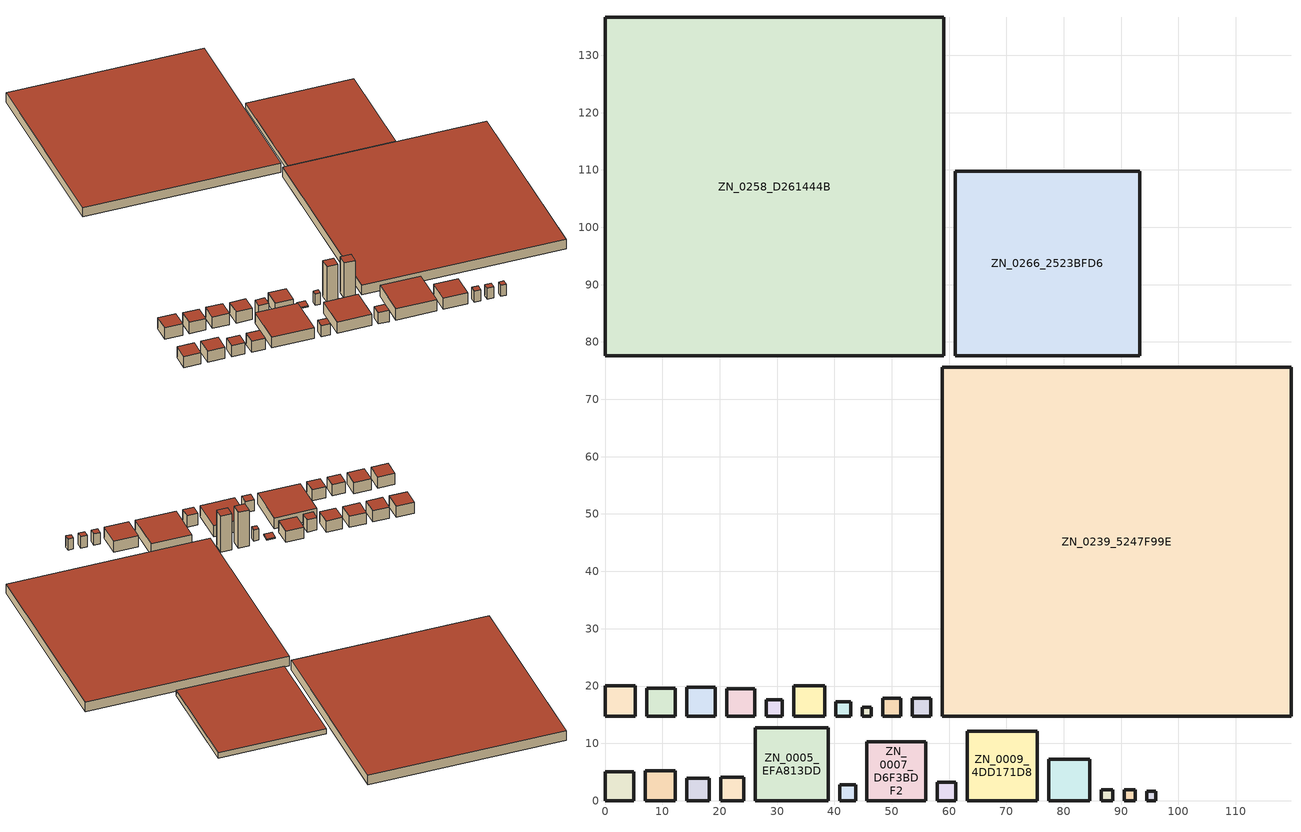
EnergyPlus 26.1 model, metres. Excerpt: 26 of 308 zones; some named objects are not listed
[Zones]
ZN_0001_12B24915
 floor ground (Default_Floor_Construction): 0,5.04 5.04,5.04 5.04,0 0,0 z13.19
 wall outside (Default_Wall_Construction): 5.04,5.04 0,5.04 0,0 5.04,0 5.04,5.04 z13.19:16.99
 roof outside (Default_Roof_Construction): 0,0 5.04,0 5.04,5.04 0,5.04 z16.99
ZN_0002_2F584023
 floor ground (Default_Floor_Construction): 7.04,5.2 12.24,5.2 12.24,0 7.04,0 z13.19
 wall outside (Default_Wall_Construction): 12.24,5.2 7.04,5.2 7.04,0 12.24,0 12.24,5.2 z13.19:16.99
 roof outside (Default_Roof_Construction): 7.04,0 12.24,0 12.24,5.2 7.04,5.2 z16.99
ZN_0003_4700456C
 floor ground (Default_Floor_Construction): 14.24,3.94 18.18,3.94 18.18,0 14.24,0 z13.19
 wall outside (Default_Wall_Construction): 18.18,3.94 14.24,3.94 14.24,0 18.18,0 18.18,3.94 z13.19:16.99
 roof outside (Default_Roof_Construction): 14.24,0 18.18,0 18.18,3.94 14.24,3.94 z16.99
ZN_0004_25E92350
 floor ground (Default_Floor_Construction): 20.18,4.06 24.23,4.06 24.23,0 20.18,0 z13.19
 wall outside (Default_Wall_Construction): 24.23,4.06 20.18,4.06 20.18,0 24.23,0 24.23,4.06 z13.19:16.99
 roof outside (Default_Roof_Construction): 20.18,0 24.23,0 24.23,4.06 20.18,4.06 z16.99
ZN_0005_EFA813DD
 floor ground (Default_Floor_Construction): 26.23,12.7 38.94,12.7 38.94,0 26.23,0 z13.19
 wall outside (Default_Wall_Construction): 38.94,12.7 26.23,12.7 26.23,0 38.94,0 38.94,12.7 z13.19:16.79
 roof outside (Default_Roof_Construction): 26.23,0 38.94,0 38.94,12.7 26.23,12.7 z16.79
ZN_0006_4407D7F3
 floor ground (Default_Floor_Construction): 40.94,2.76 43.69,2.76 43.69,0 40.94,0 z13.19
 wall outside (Default_Wall_Construction): 43.69,2.76 40.94,2.76 40.94,0 43.69,0 43.69,2.76 z13.19:16.99
 roof outside (Default_Roof_Construction): 40.94,0 43.69,0 43.69,2.76 40.94,2.76 z16.99
ZN_0007_D6F3BDF2
 floor ground (Default_Floor_Construction): 45.69,10.27 55.96,10.27 55.96,0 45.69,0 z13.19
 wall outside (Default_Wall_Construction): 55.96,10.27 45.69,10.27 45.69,0 55.96,0 55.96,10.27 z13.19:16.99
 roof outside (Default_Roof_Construction): 45.69,0 55.96,0 55.96,10.27 45.69,10.27 z16.99
ZN_0008_AACD45D4
 floor ground (Default_Floor_Construction): 57.96,3.24 61.21,3.24 61.21,0 57.96,0 z13.19
 wall outside (Default_Wall_Construction): 61.21,3.24 57.96,3.24 57.96,0 61.21,0 61.21,3.24 z13.19:16.99
 roof outside (Default_Roof_Construction): 57.96,0 61.21,0 61.21,3.24 57.96,3.24 z16.99
ZN_0009_4DD171D8
 floor ground (Default_Floor_Construction): 63.21,12.14 75.35,12.14 75.35,0 63.21,0 z13.19
 wall outside (Default_Wall_Construction): 75.35,12.14 63.21,12.14 63.21,0 75.35,0 75.35,12.14 z13.19:16.99
 roof outside (Default_Roof_Construction): 63.21,0 75.35,0 75.35,12.14 63.21,12.14 z16.99
ZN_0016_403E76CD
 floor ground (Default_Floor_Construction): 77.35,7.21 84.56,7.21 84.56,0 77.35,0 z13.19
 wall outside (Default_Wall_Construction): 84.56,7.21 77.35,7.21 77.35,0 84.56,0 84.56,7.21 z13.19:16.99
 roof outside (Default_Roof_Construction): 77.35,0 84.56,0 84.56,7.21 77.35,7.21 z16.99
ZN_0017_645665DC
 floor ground (Default_Floor_Construction): 86.56,1.95 88.52,1.95 88.52,0 86.56,0 z13.19
 wall outside (Default_Wall_Construction): 88.52,1.95 86.56,1.95 86.56,0 88.52,0 88.52,1.95 z13.19:16.99
 roof outside (Default_Roof_Construction): 86.56,0 88.52,0 88.52,1.95 86.56,1.95 z16.99
ZN_0018_FF16F60F
 floor ground (Default_Floor_Construction): 90.52,1.92 92.44,1.92 92.44,0 90.52,0 z13.19
 wall outside (Default_Wall_Construction): 92.44,1.92 90.52,1.92 90.52,0 92.44,0 92.44,1.92 z13.19:16.99
 roof outside (Default_Roof_Construction): 90.52,0 92.44,0 92.44,1.92 90.52,1.92 z16.99
ZN_0019_E1546479
 floor ground (Default_Floor_Construction): 94.44,1.61 96.05,1.61 96.05,0 94.44,0 z13.19
 wall outside (Default_Wall_Construction): 96.05,1.61 94.44,1.61 94.44,0 96.05,0 96.05,1.61 z13.19:16.99
 roof outside (Default_Roof_Construction): 94.44,0 96.05,0 96.05,1.61 94.44,1.61 z16.99
ZN_0052_AA318482
 floor ground (Default_Floor_Construction): 0,20 5.3,20 5.3,14.7 0,14.7 z13.19
 wall outside (Default_Wall_Construction): 5.3,20 0,20 0,14.7 5.3,14.7 5.3,20 z13.19:16.99
 roof outside (Default_Roof_Construction): 0,14.7 5.3,14.7 5.3,20 0,20 z16.99
ZN_0053_ECA294FF
 floor ground (Default_Floor_Construction): 7.3,19.62 12.22,19.62 12.22,14.7 7.3,14.7 z13.19
 wall outside (Default_Wall_Construction): 12.22,19.62 7.3,19.62 7.3,14.7 12.22,14.7 12.22,19.62 z13.19:16.99
 roof outside (Default_Roof_Construction): 7.3,14.7 12.22,14.7 12.22,19.62 7.3,19.62 z16.99
ZN_0054_0927E1E7
 floor ground (Default_Floor_Construction): 14.22,19.75 19.26,19.75 19.26,14.7 14.22,14.7 z13.19
 wall outside (Default_Wall_Construction): 19.26,19.75 14.22,19.75 14.22,14.7 19.26,14.7 19.26,19.75 z13.19:16.99
 roof outside (Default_Roof_Construction): 14.22,14.7 19.26,14.7 19.26,19.75 14.22,19.75 z16.99
ZN_0056_5A421ED2
 floor ground (Default_Floor_Construction): 21.26,19.52 26.08,19.52 26.08,14.7 21.26,14.7 z13.19
 wall outside (Default_Wall_Construction): 26.08,19.52 21.26,19.52 21.26,14.7 26.08,14.7 26.08,19.52 z13.19:16.99
 roof outside (Default_Roof_Construction): 21.26,14.7 26.08,14.7 26.08,19.52 21.26,19.52 z16.99
ZN_0057_24AD0651
 floor ground (Default_Floor_Construction): 28.08,17.57 30.95,17.57 30.95,14.7 28.08,14.7 z13.19
 wall outside (Default_Wall_Construction): 30.95,17.57 28.08,17.57 28.08,14.7 30.95,14.7 30.95,17.57 z13.19:17.39
 roof outside (Default_Roof_Construction): 28.08,14.7 30.95,14.7 30.95,17.57 28.08,17.57 z17.39
ZN_0058_8B5FAAD6
 floor ground (Default_Floor_Construction): 32.95,20.04 38.28,20.04 38.28,14.7 32.95,14.7 z13.19
 wall outside (Default_Wall_Construction): 38.28,20.04 32.95,20.04 32.95,14.7 38.28,14.7 38.28,20.04 z13.19:16.99
 roof outside (Default_Roof_Construction): 32.95,14.7 38.28,14.7 38.28,20.04 32.95,20.04 z16.99
ZN_0202_2310BD25
 floor ground (Default_Floor_Construction): 40.28,17.26 42.84,17.26 42.84,14.7 40.28,14.7 z13.19
 wall outside (Default_Wall_Construction): 42.84,17.26 40.28,17.26 40.28,14.7 42.84,14.7 42.84,17.26 z13.19:13.57
 roof outside (Default_Roof_Construction): 40.28,14.7 42.84,14.7 42.84,17.26 40.28,17.26 z13.57
ZN_0203_27084089
 floor ground (Default_Floor_Construction): 44.84,16.26 46.4,16.26 46.4,14.7 44.84,14.7 z13.19
 wall outside (Default_Wall_Construction): 46.4,16.26 44.84,16.26 44.84,14.7 46.4,14.7 46.4,16.26 z13.19:16.99
 roof outside (Default_Roof_Construction): 44.84,14.7 46.4,14.7 46.4,16.26 44.84,16.26 z16.99
ZN_0219_1912DD49
 floor ground (Default_Floor_Construction): 48.4,17.89 51.59,17.89 51.59,14.7 48.4,14.7 z13.19
 wall outside (Default_Wall_Construction): 51.59,17.89 48.4,17.89 48.4,14.7 51.59,14.7 51.59,17.89 z13.19:25.39
 roof outside (Default_Roof_Construction): 48.4,14.7 51.59,14.7 51.59,17.89 48.4,17.89 z25.39
ZN_0220_91BB7379
 floor ground (Default_Floor_Construction): 53.59,17.89 56.77,17.89 56.77,14.7 53.59,14.7 z13.19
 wall outside (Default_Wall_Construction): 56.77,17.89 53.59,17.89 53.59,14.7 56.77,14.7 56.77,17.89 z13.19:25.39
 roof outside (Default_Roof_Construction): 53.59,14.7 56.77,14.7 56.77,17.89 53.59,17.89 z25.39
ZN_0239_5247F99E
 floor ground (Default_Floor_Construction): 58.77,75.56 119.64,75.56 119.64,14.7 58.77,14.7 z13.19
 wall outside (Default_Wall_Construction): 119.64,75.56 58.77,75.56 58.77,14.7 119.64,14.7 119.64,75.56 z13.19:16.39
 roof outside (Default_Roof_Construction): 58.77,14.7 119.64,14.7 119.64,75.56 58.77,75.56 z16.39
ZN_0258_D261444B
 floor ground (Default_Floor_Construction): 0,136.62 59.06,136.62 59.06,77.56 0,77.56 z13.19
 wall outside (Default_Wall_Construction): 59.06,136.62 0,136.62 0,77.56 59.06,77.56 59.06,136.62 z13.19:16.39
 roof outside (Default_Roof_Construction): 0,77.56 59.06,77.56 59.06,136.62 0,136.62 z16.39
ZN_0266_2523BFD6
 floor ground (Default_Floor_Construction): 61.06,109.77 93.27,109.77 93.27,77.56 61.06,77.56 z13.19
 wall outside (Default_Wall_Construction): 93.27,109.77 61.06,109.77 61.06,77.56 93.27,77.56 93.27,109.77 z13.19:14.99
 roof outside (Default_Roof_Construction): 61.06,77.56 93.27,77.56 93.27,109.77 61.06,109.77 z14.99
[Building]
GreenFlow_MVP_Building: 0, City, 0.04, 0.4, FullExterior
[SizingPeriod:DesignDay]
GreenFlow_Hanoi_Summer_Design_Day: 7, 21, SummerDesignDay, 35, 8, , , Wetbulb, 26, , , , , 101325, 3, 180, No, No, No, ASHRAEClearSky, , , , , 1
GreenFlow_Hanoi_Winter_Design_Day: 1, 21, WinterDesignDay, 12, 5, , , Wetbulb, 8, , , , , 101325, 3, 0, No, No, No, ASHRAEClearSky, , , , , 0.8
[Site:Location]
Hanoi.City: 21.03, 105.85, 7, 10
[Site:GroundTemperature:BuildingSurface]
18, 18, 20, 23, 26, 28, 29, 29, 27, 25, 22, 19
[Material]
Default_Material_Mass: MediumRough, 0.2, 1, 1000, 1000
[Material:NoMass]
Default_Insulation: MediumRough, 2
[Construction]
Default_Wall_Construction; Default_Roof_Construction: Default_Material_Mass, Default_Insulation
Default_Floor_Construction: Default_Material_Mass
[Zone]
ZN_0001_12B24915: 0, 0, 0, 13.1943, 1, 1, 3.8, 96.4991, 25.3945, , , Yes
ZN_0002_2F584023: 0, 7.03929, 0, 13.1943, 1, 1, 3.8, 102.919, 27.084, , , Yes
ZN_0003_4700456C: 0, 14.2435, 0, 13.1943, 1, 1, 3.8, 58.8768, 15.4939, , , Yes
ZN_0004_25E92350: 0, 20.1798, 0, 13.1943, 1, 1, 3.8, 62.4876, 16.4441, , , Yes
ZN_0005_EFA813DD: 0, 26.2349, 0, 13.1943, 1, 1, 3.6, 580.687, 161.302, , , Yes
ZN_0006_4407D7F3: 0, 40.9354, 0, 13.1943, 1, 1, 3.8, 28.8612, 7.59506, , , Yes
ZN_0007_D6F3BDF2: 0, 45.6913, 0, 13.1943, 1, 1, 3.8, 400.991, 105.524, , , Yes
ZN_0008_AACD45D4: 0, 57.9638, 0, 13.1943, 1, 1, 3.8, 40.0065, 10.528, , , Yes
ZN_0009_4DD171D8: 0, 63.2084, 0, 13.1943, 1, 1, 3.8, 560.283, 147.443, , , Yes
ZN_0016_403E76CD: 0, 77.3511, 0, 13.1943, 1, 1, 3.8, 197.682, 52.0216, , , Yes
ZN_0017_645665DC: 0, 86.5637, 0, 13.1943, 1, 1, 3.8, 14.4705, 3.80803, , , Yes
ZN_0018_FF16F60F: 0, 90.5151, 0, 13.1943, 1, 1, 3.8, 14.0534, 3.69827, , , Yes
ZN_0019_E1546479: 0, 94.4382, 0, 13.1943, 1, 1, 3.8, 9.88585, 2.60154, , , Yes
ZN_0052_AA318482: 0, 0, 14.7005, 13.1943, 1, 1, 3.8, 106.897, 28.1309, , , Yes
ZN_0053_ECA294FF: 0, 7.30385, 14.7005, 13.1943, 1, 1, 3.8, 91.8042, 24.159, , , Yes
ZN_0054_0927E1E7: 0, 14.219, 14.7005, 13.1943, 1, 1, 3.8, 96.7093, 25.4498, , , Yes
ZN_0056_5A421ED2: 0, 21.2638, 14.7005, 13.1943, 1, 1, 3.8, 88.1601, 23.2, , , Yes
ZN_0057_24AD0651: 0, 28.0805, 14.7005, 13.1943, 1, 1, 4.2, 34.4952, 8.21315, , , Yes
ZN_0058_8B5FAAD6: 0, 32.9463, 14.7005, 13.1943, 1, 1, 3.8, 108.141, 28.4581, , , Yes
ZN_0202_2310BD25: 0, 40.2809, 14.7005, 13.1943, 1, 1, 0.3761, 2.4688, 6.5642, , , Yes
ZN_0203_27084089: 0, 44.843, 14.7005, 13.1943, 1, 1, 3.8, 9.25978, 2.43678, , , Yes
ZN_0219_1912DD49: 0, 48.404, 14.7005, 13.1943, 1, 1, 12.1943, 123.716, 10.1454, , , Yes
ZN_0220_91BB7379: 0, 53.5892, 14.7005, 13.1943, 1, 1, 12.1943, 123.716, 10.1454, , , Yes
ZN_0239_5247F99E: 0, 58.7744, 14.7005, 13.1943, 1, 1, 3.2, 11854, 3704.39, , , Yes
ZN_0258_D261444B: 0, 0, 77.5641, 13.1943, 1, 1, 3.2, 11160.9, 3487.8, , , Yes
ZN_0266_2523BFD6: 0, 61.0576, 77.5641, 13.1943, 1, 1, 1.7998, 1867.23, 1037.46, , , Yes
[People]
ZN_0001_12B24915_People: ZN_0001_12B24915, GreenFlow_Occupancy_Schedule, People, 1.0158, , , 0.3, , Activity_Level_Default
ZN_0002_2F584023_People: ZN_0002_2F584023, GreenFlow_Occupancy_Schedule, People, 1.0834, , , 0.3, , Activity_Level_Default
ZN_0003_4700456C_People: ZN_0003_4700456C, GreenFlow_Occupancy_Schedule, People, 0.6198, , , 0.3, , Activity_Level_Default
ZN_0004_25E92350_People: ZN_0004_25E92350, GreenFlow_Occupancy_Schedule, People, 3.2888, , , 0.3, , Activity_Level_Default
ZN_0005_EFA813DD_People: ZN_0005_EFA813DD, GreenFlow_Occupancy_Schedule, People, 32.2604, , , 0.3, , Activity_Level_Default
ZN_0006_4407D7F3_People: ZN_0006_4407D7F3, GreenFlow_Occupancy_Schedule, People, 0.3038, , , 0.3, , Activity_Level_Default
ZN_0007_D6F3BDF2_People: ZN_0007_D6F3BDF2, GreenFlow_Occupancy_Schedule, People, 2.1105, , , 0.3, , Activity_Level_Default
ZN_0008_AACD45D4_People: ZN_0008_AACD45D4, GreenFlow_Occupancy_Schedule, People, 2.1056, , , 0.3, , Activity_Level_Default
ZN_0009_4DD171D8_People: ZN_0009_4DD171D8, GreenFlow_Occupancy_Schedule, People, 5.8977, , , 0.3, , Activity_Level_Default
ZN_0016_403E76CD_People: ZN_0016_403E76CD, GreenFlow_Occupancy_Schedule, People, 10.4043, , , 0.3, , Activity_Level_Default
ZN_0017_645665DC_People: ZN_0017_645665DC, GreenFlow_Occupancy_Schedule, People, 0.1904, , , 0.3, , Activity_Level_Default
ZN_0018_FF16F60F_People: ZN_0018_FF16F60F, GreenFlow_Occupancy_Schedule, People, 0.1849, , , 0.3, , Activity_Level_Default
ZN_0019_E1546479_People: ZN_0019_E1546479, GreenFlow_Occupancy_Schedule, People, 0.1301, , , 0.3, , Activity_Level_Default
ZN_0052_AA318482_People: ZN_0052_AA318482, GreenFlow_Occupancy_Schedule, People, 1.4065, , , 0.3, , Activity_Level_Default
ZN_0053_ECA294FF_People: ZN_0053_ECA294FF, GreenFlow_Occupancy_Schedule, People, 1.208, , , 0.3, , Activity_Level_Default
ZN_0054_0927E1E7_People: ZN_0054_0927E1E7, GreenFlow_Occupancy_Schedule, People, 1.2725, , , 0.3, , Activity_Level_Default
ZN_0056_5A421ED2_People: ZN_0056_5A421ED2, GreenFlow_Occupancy_Schedule, People, 1.16, , , 0.3, , Activity_Level_Default
ZN_0057_24AD0651_People: ZN_0057_24AD0651, GreenFlow_Occupancy_Schedule, People, 0.4107, , , 0.3, , Activity_Level_Default
ZN_0058_8B5FAAD6_People: ZN_0058_8B5FAAD6, GreenFlow_Occupancy_Schedule, People, 1.4229, , , 0.3, , Activity_Level_Default
ZN_0202_2310BD25_People: ZN_0202_2310BD25, GreenFlow_Occupancy_Schedule, People, 0.2188, , , 0.3, , Activity_Level_Default
ZN_0203_27084089_People: ZN_0203_27084089, GreenFlow_Occupancy_Schedule, People, 0.0812, , , 0.3, , Activity_Level_Default
ZN_0219_1912DD49_People: ZN_0219_1912DD49, GreenFlow_Occupancy_Schedule, People, 0.4058, , , 0.3, , Activity_Level_Default
ZN_0220_91BB7379_People: ZN_0220_91BB7379, GreenFlow_Occupancy_Schedule, People, 0.4058, , , 0.3, , Activity_Level_Default
ZN_0239_5247F99E_People: ZN_0239_5247F99E, GreenFlow_Occupancy_Schedule, People, 123.48, , , 0.3, , Activity_Level_Default
ZN_0258_D261444B_People: ZN_0258_D261444B, GreenFlow_Occupancy_Schedule, People, 116.26, , , 0.3, , Activity_Level_Default
ZN_0266_2523BFD6_People: ZN_0266_2523BFD6, GreenFlow_Occupancy_Schedule, People, 20.7493, , , 0.3, , Activity_Level_Default
[Lights]
ZN_0001_12B24915_Lights: ZN_0001_12B24915, GreenFlow_Lights_Schedule, Watts/Area, , 6, , 0, 0.4, 0.2
ZN_0002_2F584023_Lights: ZN_0002_2F584023, GreenFlow_Lights_Schedule, Watts/Area, , 6, , 0, 0.4, 0.2
ZN_0003_4700456C_Lights: ZN_0003_4700456C, GreenFlow_Lights_Schedule, Watts/Area, , 6, , 0, 0.4, 0.2
ZN_0004_25E92350_Lights: ZN_0004_25E92350, GreenFlow_Lights_Schedule, Watts/Area, , 10, , 0, 0.4, 0.2
ZN_0005_EFA813DD_Lights: ZN_0005_EFA813DD, GreenFlow_Lights_Schedule, Watts/Area, , 10, , 0, 0.4, 0.2
ZN_0006_4407D7F3_Lights: ZN_0006_4407D7F3, GreenFlow_Lights_Schedule, Watts/Area, , 6, , 0, 0.4, 0.2
ZN_0007_D6F3BDF2_Lights: ZN_0007_D6F3BDF2, GreenFlow_Lights_Schedule, Watts/Area, , 4, , 0, 0.4, 0.2
ZN_0008_AACD45D4_Lights: ZN_0008_AACD45D4, GreenFlow_Lights_Schedule, Watts/Area, , 10, , 0, 0.4, 0.2
ZN_0009_4DD171D8_Lights: ZN_0009_4DD171D8, GreenFlow_Lights_Schedule, Watts/Area, , 6, , 0, 0.4, 0.2
ZN_0016_403E76CD_Lights: ZN_0016_403E76CD, GreenFlow_Lights_Schedule, Watts/Area, , 10, , 0, 0.4, 0.2
ZN_0017_645665DC_Lights: ZN_0017_645665DC, GreenFlow_Lights_Schedule, Watts/Area, , 6, , 0, 0.4, 0.2
ZN_0018_FF16F60F_Lights: ZN_0018_FF16F60F, GreenFlow_Lights_Schedule, Watts/Area, , 6, , 0, 0.4, 0.2
ZN_0019_E1546479_Lights: ZN_0019_E1546479, GreenFlow_Lights_Schedule, Watts/Area, , 6, , 0, 0.4, 0.2
ZN_0052_AA318482_Lights: ZN_0052_AA318482, GreenFlow_Lights_Schedule, Watts/Area, , 6, , 0, 0.4, 0.2
ZN_0053_ECA294FF_Lights: ZN_0053_ECA294FF, GreenFlow_Lights_Schedule, Watts/Area, , 6, , 0, 0.4, 0.2
ZN_0054_0927E1E7_Lights: ZN_0054_0927E1E7, GreenFlow_Lights_Schedule, Watts/Area, , 6, , 0, 0.4, 0.2
ZN_0056_5A421ED2_Lights: ZN_0056_5A421ED2, GreenFlow_Lights_Schedule, Watts/Area, , 6, , 0, 0.4, 0.2
ZN_0057_24AD0651_Lights: ZN_0057_24AD0651, GreenFlow_Lights_Schedule, Watts/Area, , 6, , 0, 0.4, 0.2
ZN_0058_8B5FAAD6_Lights: ZN_0058_8B5FAAD6, GreenFlow_Lights_Schedule, Watts/Area, , 6, , 0, 0.4, 0.2
ZN_0202_2310BD25_Lights: ZN_0202_2310BD25, GreenFlow_Lights_Schedule, Watts/Area, , 5, , 0, 0.4, 0.2
ZN_0203_27084089_Lights: ZN_0203_27084089, GreenFlow_Lights_Schedule, Watts/Area, , 5, , 0, 0.4, 0.2
ZN_0219_1912DD49_Lights: ZN_0219_1912DD49, GreenFlow_Lights_Schedule, Watts/Area, , 6, , 0, 0.4, 0.2
ZN_0220_91BB7379_Lights: ZN_0220_91BB7379, GreenFlow_Lights_Schedule, Watts/Area, , 6, , 0, 0.4, 0.2
ZN_0239_5247F99E_Lights: ZN_0239_5247F99E, GreenFlow_Lights_Schedule, Watts/Area, , 4, , 0, 0.4, 0.2
ZN_0258_D261444B_Lights: ZN_0258_D261444B, GreenFlow_Lights_Schedule, Watts/Area, , 4, , 0, 0.4, 0.2
ZN_0266_2523BFD6_Lights: ZN_0266_2523BFD6, GreenFlow_Lights_Schedule, Watts/Area, , 4, , 0, 0.4, 0.2
[ElectricEquipment]
ZN_0001_12B24915_Equipment: ZN_0001_12B24915, GreenFlow_Equipment_Schedule, Watts/Area, , 2, , 0, 0.5, 0
ZN_0002_2F584023_Equipment: ZN_0002_2F584023, GreenFlow_Equipment_Schedule, Watts/Area, , 2, , 0, 0.5, 0
ZN_0003_4700456C_Equipment: ZN_0003_4700456C, GreenFlow_Equipment_Schedule, Watts/Area, , 2, , 0, 0.5, 0
ZN_0004_25E92350_Equipment: ZN_0004_25E92350, GreenFlow_Equipment_Schedule, Watts/Area, , 15, , 0, 0.5, 0
ZN_0005_EFA813DD_Equipment: ZN_0005_EFA813DD, GreenFlow_Equipment_Schedule, Watts/Area, , 15, , 0, 0.5, 0
ZN_0006_4407D7F3_Equipment: ZN_0006_4407D7F3, GreenFlow_Equipment_Schedule, Watts/Area, , 2, , 0, 0.5, 0
ZN_0007_D6F3BDF2_Equipment: ZN_0007_D6F3BDF2, GreenFlow_Equipment_Schedule, Watts/Area, , 1, , 0, 0.5, 0
ZN_0008_AACD45D4_Equipment: ZN_0008_AACD45D4, GreenFlow_Equipment_Schedule, Watts/Area, , 15, , 0, 0.5, 0
ZN_0009_4DD171D8_Equipment: ZN_0009_4DD171D8, GreenFlow_Equipment_Schedule, Watts/Area, , 2, , 0, 0.5, 0
ZN_0016_403E76CD_Equipment: ZN_0016_403E76CD, GreenFlow_Equipment_Schedule, Watts/Area, , 15, , 0, 0.5, 0
ZN_0017_645665DC_Equipment: ZN_0017_645665DC, GreenFlow_Equipment_Schedule, Watts/Area, , 3, , 0, 0.5, 0
ZN_0018_FF16F60F_Equipment: ZN_0018_FF16F60F, GreenFlow_Equipment_Schedule, Watts/Area, , 3, , 0, 0.5, 0
ZN_0019_E1546479_Equipment: ZN_0019_E1546479, GreenFlow_Equipment_Schedule, Watts/Area, , 3, , 0, 0.5, 0
ZN_0052_AA318482_Equipment: ZN_0052_AA318482, GreenFlow_Equipment_Schedule, Watts/Area, , 3, , 0, 0.5, 0
ZN_0053_ECA294FF_Equipment: ZN_0053_ECA294FF, GreenFlow_Equipment_Schedule, Watts/Area, , 3, , 0, 0.5, 0
ZN_0054_0927E1E7_Equipment: ZN_0054_0927E1E7, GreenFlow_Equipment_Schedule, Watts/Area, , 3, , 0, 0.5, 0
ZN_0056_5A421ED2_Equipment: ZN_0056_5A421ED2, GreenFlow_Equipment_Schedule, Watts/Area, , 3, , 0, 0.5, 0
ZN_0057_24AD0651_Equipment: ZN_0057_24AD0651, GreenFlow_Equipment_Schedule, Watts/Area, , 3, , 0, 0.5, 0
ZN_0058_8B5FAAD6_Equipment: ZN_0058_8B5FAAD6, GreenFlow_Equipment_Schedule, Watts/Area, , 3, , 0, 0.5, 0
ZN_0202_2310BD25_Equipment: ZN_0202_2310BD25, GreenFlow_Equipment_Schedule, Watts/Area, , 20, , 0, 0.5, 0
ZN_0203_27084089_Equipment: ZN_0203_27084089, GreenFlow_Equipment_Schedule, Watts/Area, , 20, , 0, 0.5, 0
ZN_0219_1912DD49_Equipment: ZN_0219_1912DD49, GreenFlow_Equipment_Schedule, Watts/Area, , 2, , 0, 0.5, 0
ZN_0220_91BB7379_Equipment: ZN_0220_91BB7379, GreenFlow_Equipment_Schedule, Watts/Area, , 2, , 0, 0.5, 0
ZN_0239_5247F99E_Equipment: ZN_0239_5247F99E, GreenFlow_Equipment_Schedule, Watts/Area, , 2, , 0, 0.5, 0
ZN_0258_D261444B_Equipment: ZN_0258_D261444B, GreenFlow_Equipment_Schedule, Watts/Area, , 2, , 0, 0.5, 0
ZN_0266_2523BFD6_Equipment: ZN_0266_2523BFD6, GreenFlow_Equipment_Schedule, Watts/Area, , 1, , 0, 0.5, 0
[DesignSpecification:OutdoorAir]
ZN_0001_12B24915_OutdoorAir; ZN_0002_2F584023_OutdoorAir; ZN_0003_4700456C_OutdoorAir; ZN_0004_25E92350_OutdoorAir; ZN_0005_EFA813DD_OutdoorAir; ZN_0006_4407D7F3_OutdoorAir; ZN_0008_AACD45D4_OutdoorAir; ZN_0009_4DD171D8_OutdoorAir; ZN_0016_403E76CD_OutdoorAir; ZN_0017_645665DC_OutdoorAir; ZN_0018_FF16F60F_OutdoorAir; ZN_0019_E1546479_OutdoorAir; ZN_0052_AA318482_OutdoorAir; ZN_0053_ECA294FF_OutdoorAir; ZN_0054_0927E1E7_OutdoorAir; ZN_0056_5A421ED2_OutdoorAir; ZN_0057_24AD0651_OutdoorAir; ZN_0058_8B5FAAD6_OutdoorAir; ZN_0202_2310BD25_OutdoorAir; ZN_0203_27084089_OutdoorAir; ZN_0219_1912DD49_OutdoorAir; ZN_0220_91BB7379_OutdoorAir: Sum, 0.00944, 0.0003
ZN_0007_D6F3BDF2_OutdoorAir; ZN_0239_5247F99E_OutdoorAir; ZN_0258_D261444B_OutdoorAir; ZN_0266_2523BFD6_OutdoorAir: Sum, 0.002, 0.0001
[ZoneInfiltration:DesignFlowRate]
ZN_0001_12B24915_Infiltration: ZN_0001_12B24915, Always_On, AirChanges/Hour, , , , 0.3
ZN_0002_2F584023_Infiltration: ZN_0002_2F584023, Always_On, AirChanges/Hour, , , , 0.3
ZN_0003_4700456C_Infiltration: ZN_0003_4700456C, Always_On, AirChanges/Hour, , , , 0.3
ZN_0004_25E92350_Infiltration: ZN_0004_25E92350, Always_On, AirChanges/Hour, , , , 0.3
ZN_0005_EFA813DD_Infiltration: ZN_0005_EFA813DD, Always_On, AirChanges/Hour, , , , 0.3
ZN_0006_4407D7F3_Infiltration: ZN_0006_4407D7F3, Always_On, AirChanges/Hour, , , , 0.3
ZN_0007_D6F3BDF2_Infiltration: ZN_0007_D6F3BDF2, Always_On, AirChanges/Hour, , , , 0.3
ZN_0008_AACD45D4_Infiltration: ZN_0008_AACD45D4, Always_On, AirChanges/Hour, , , , 0.3
ZN_0009_4DD171D8_Infiltration: ZN_0009_4DD171D8, Always_On, AirChanges/Hour, , , , 0.3
ZN_0016_403E76CD_Infiltration: ZN_0016_403E76CD, Always_On, AirChanges/Hour, , , , 0.3
ZN_0017_645665DC_Infiltration: ZN_0017_645665DC, Always_On, AirChanges/Hour, , , , 0.3
ZN_0018_FF16F60F_Infiltration: ZN_0018_FF16F60F, Always_On, AirChanges/Hour, , , , 0.3
ZN_0019_E1546479_Infiltration: ZN_0019_E1546479, Always_On, AirChanges/Hour, , , , 0.3
ZN_0052_AA318482_Infiltration: ZN_0052_AA318482, Always_On, AirChanges/Hour, , , , 0.3
ZN_0053_ECA294FF_Infiltration: ZN_0053_ECA294FF, Always_On, AirChanges/Hour, , , , 0.3
ZN_0054_0927E1E7_Infiltration: ZN_0054_0927E1E7, Always_On, AirChanges/Hour, , , , 0.3
ZN_0056_5A421ED2_Infiltration: ZN_0056_5A421ED2, Always_On, AirChanges/Hour, , , , 0.3
ZN_0057_24AD0651_Infiltration: ZN_0057_24AD0651, Always_On, AirChanges/Hour, , , , 0.3
ZN_0058_8B5FAAD6_Infiltration: ZN_0058_8B5FAAD6, Always_On, AirChanges/Hour, , , , 0.3
ZN_0202_2310BD25_Infiltration: ZN_0202_2310BD25, Always_On, AirChanges/Hour, , , , 0.3
ZN_0203_27084089_Infiltration: ZN_0203_27084089, Always_On, AirChanges/Hour, , , , 0.3
ZN_0219_1912DD49_Infiltration: ZN_0219_1912DD49, Always_On, AirChanges/Hour, , , , 0.3
ZN_0220_91BB7379_Infiltration: ZN_0220_91BB7379, Always_On, AirChanges/Hour, , , , 0.3
ZN_0239_5247F99E_Infiltration: ZN_0239_5247F99E, Always_On, AirChanges/Hour, , , , 0.3
ZN_0258_D261444B_Infiltration: ZN_0258_D261444B, Always_On, AirChanges/Hour, , , , 0.3
ZN_0266_2523BFD6_Infiltration: ZN_0266_2523BFD6, Always_On, AirChanges/Hour, , , , 0.3
[Sizing:Zone]
ZN_0001_12B24915: SupplyAirTemperature, 12.8, , SupplyAirTemperature, 50, , 0.008, 0.008, ZN_0001_12B24915_OutdoorAir, , , DesignDay, , , , , DesignDay
ZN_0002_2F584023: SupplyAirTemperature, 12.8, , SupplyAirTemperature, 50, , 0.008, 0.008, ZN_0002_2F584023_OutdoorAir, , , DesignDay, , , , , DesignDay
ZN_0003_4700456C: SupplyAirTemperature, 12.8, , SupplyAirTemperature, 50, , 0.008, 0.008, ZN_0003_4700456C_OutdoorAir, , , DesignDay, , , , , DesignDay
ZN_0004_25E92350: SupplyAirTemperature, 12.8, , SupplyAirTemperature, 50, , 0.008, 0.008, ZN_0004_25E92350_OutdoorAir, , , DesignDay, , , , , DesignDay
ZN_0005_EFA813DD: SupplyAirTemperature, 12.8, , SupplyAirTemperature, 50, , 0.008, 0.008, ZN_0005_EFA813DD_OutdoorAir, , , DesignDay, , , , , DesignDay
ZN_0006_4407D7F3: SupplyAirTemperature, 12.8, , SupplyAirTemperature, 50, , 0.008, 0.008, ZN_0006_4407D7F3_OutdoorAir, , , DesignDay, , , , , DesignDay
ZN_0007_D6F3BDF2: SupplyAirTemperature, 12.8, , SupplyAirTemperature, 50, , 0.008, 0.008, ZN_0007_D6F3BDF2_OutdoorAir, , , DesignDay, , , , , DesignDay
ZN_0008_AACD45D4: SupplyAirTemperature, 12.8, , SupplyAirTemperature, 50, , 0.008, 0.008, ZN_0008_AACD45D4_OutdoorAir, , , DesignDay, , , , , DesignDay
ZN_0009_4DD171D8: SupplyAirTemperature, 12.8, , SupplyAirTemperature, 50, , 0.008, 0.008, ZN_0009_4DD171D8_OutdoorAir, , , DesignDay, , , , , DesignDay
ZN_0016_403E76CD: SupplyAirTemperature, 12.8, , SupplyAirTemperature, 50, , 0.008, 0.008, ZN_0016_403E76CD_OutdoorAir, , , DesignDay, , , , , DesignDay
ZN_0017_645665DC: SupplyAirTemperature, 12.8, , SupplyAirTemperature, 50, , 0.008, 0.008, ZN_0017_645665DC_OutdoorAir, , , DesignDay, , , , , DesignDay
ZN_0018_FF16F60F: SupplyAirTemperature, 12.8, , SupplyAirTemperature, 50, , 0.008, 0.008, ZN_0018_FF16F60F_OutdoorAir, , , DesignDay, , , , , DesignDay
ZN_0019_E1546479: SupplyAirTemperature, 12.8, , SupplyAirTemperature, 50, , 0.008, 0.008, ZN_0019_E1546479_OutdoorAir, , , DesignDay, , , , , DesignDay
ZN_0052_AA318482: SupplyAirTemperature, 12.8, , SupplyAirTemperature, 50, , 0.008, 0.008, ZN_0052_AA318482_OutdoorAir, , , DesignDay, , , , , DesignDay
ZN_0053_ECA294FF: SupplyAirTemperature, 12.8, , SupplyAirTemperature, 50, , 0.008, 0.008, ZN_0053_ECA294FF_OutdoorAir, , , DesignDay, , , , , DesignDay
ZN_0054_0927E1E7: SupplyAirTemperature, 12.8, , SupplyAirTemperature, 50, , 0.008, 0.008, ZN_0054_0927E1E7_OutdoorAir, , , DesignDay, , , , , DesignDay
ZN_0056_5A421ED2: SupplyAirTemperature, 12.8, , SupplyAirTemperature, 50, , 0.008, 0.008, ZN_0056_5A421ED2_OutdoorAir, , , DesignDay, , , , , DesignDay
ZN_0057_24AD0651: SupplyAirTemperature, 12.8, , SupplyAirTemperature, 50, , 0.008, 0.008, ZN_0057_24AD0651_OutdoorAir, , , DesignDay, , , , , DesignDay
ZN_0058_8B5FAAD6: SupplyAirTemperature, 12.8, , SupplyAirTemperature, 50, , 0.008, 0.008, ZN_0058_8B5FAAD6_OutdoorAir, , , DesignDay, , , , , DesignDay
ZN_0202_2310BD25: SupplyAirTemperature, 12.8, , SupplyAirTemperature, 50, , 0.008, 0.008, ZN_0202_2310BD25_OutdoorAir, , , DesignDay, , , , , DesignDay
ZN_0203_27084089: SupplyAirTemperature, 12.8, , SupplyAirTemperature, 50, , 0.008, 0.008, ZN_0203_27084089_OutdoorAir, , , DesignDay, , , , , DesignDay
ZN_0219_1912DD49: SupplyAirTemperature, 12.8, , SupplyAirTemperature, 50, , 0.008, 0.008, ZN_0219_1912DD49_OutdoorAir, , , DesignDay, , , , , DesignDay
ZN_0220_91BB7379: SupplyAirTemperature, 12.8, , SupplyAirTemperature, 50, , 0.008, 0.008, ZN_0220_91BB7379_OutdoorAir, , , DesignDay, , , , , DesignDay
ZN_0239_5247F99E: SupplyAirTemperature, 12.8, , SupplyAirTemperature, 50, , 0.008, 0.008, ZN_0239_5247F99E_OutdoorAir, , , DesignDay, , , , , DesignDay
ZN_0258_D261444B: SupplyAirTemperature, 12.8, , SupplyAirTemperature, 50, , 0.008, 0.008, ZN_0258_D261444B_OutdoorAir, , , DesignDay, , , , , DesignDay
ZN_0266_2523BFD6: SupplyAirTemperature, 12.8, , SupplyAirTemperature, 50, , 0.008, 0.008, ZN_0266_2523BFD6_OutdoorAir, , , DesignDay, , , , , DesignDay
[ThermostatSetpoint:DualSetpoint]
ZN_0001_12B24915_DualSetpoint; ZN_0002_2F584023_DualSetpoint; ZN_0003_4700456C_DualSetpoint; ZN_0004_25E92350_DualSetpoint; ZN_0005_EFA813DD_DualSetpoint; ZN_0006_4407D7F3_DualSetpoint; ZN_0008_AACD45D4_DualSetpoint; ZN_0009_4DD171D8_DualSetpoint; ZN_0016_403E76CD_DualSetpoint; ZN_0017_645665DC_DualSetpoint; ZN_0018_FF16F60F_DualSetpoint; ZN_0019_E1546479_DualSetpoint; ZN_0052_AA318482_DualSetpoint; ZN_0053_ECA294FF_DualSetpoint; ZN_0054_0927E1E7_DualSetpoint; ZN_0056_5A421ED2_DualSetpoint; ZN_0057_24AD0651_DualSetpoint; ZN_0058_8B5FAAD6_DualSetpoint; ZN_0202_2310BD25_DualSetpoint; ZN_0203_27084089_DualSetpoint; ZN_0219_1912DD49_DualSetpoint; ZN_0220_91BB7379_DualSetpoint; ZN_0239_5247F99E_DualSetpoint; ZN_0258_D261444B_DualSetpoint: GreenFlow_Heating_Setpoint_Schedule, GreenFlow_Cooling_Setpoint_Schedule_Baseline25
[ZoneControl:Thermostat]
ZN_0001_12B24915_Thermostat: ZN_0001_12B24915, DualSetpoint_Control_Type, ThermostatSetpoint:DualSetpoint, ZN_0001_12B24915_DualSetpoint
ZN_0002_2F584023_Thermostat: ZN_0002_2F584023, DualSetpoint_Control_Type, ThermostatSetpoint:DualSetpoint, ZN_0002_2F584023_DualSetpoint
ZN_0003_4700456C_Thermostat: ZN_0003_4700456C, DualSetpoint_Control_Type, ThermostatSetpoint:DualSetpoint, ZN_0003_4700456C_DualSetpoint
ZN_0004_25E92350_Thermostat: ZN_0004_25E92350, DualSetpoint_Control_Type, ThermostatSetpoint:DualSetpoint, ZN_0004_25E92350_DualSetpoint
ZN_0005_EFA813DD_Thermostat: ZN_0005_EFA813DD, DualSetpoint_Control_Type, ThermostatSetpoint:DualSetpoint, ZN_0005_EFA813DD_DualSetpoint
ZN_0006_4407D7F3_Thermostat: ZN_0006_4407D7F3, DualSetpoint_Control_Type, ThermostatSetpoint:DualSetpoint, ZN_0006_4407D7F3_DualSetpoint
ZN_0008_AACD45D4_Thermostat: ZN_0008_AACD45D4, DualSetpoint_Control_Type, ThermostatSetpoint:DualSetpoint, ZN_0008_AACD45D4_DualSetpoint
ZN_0009_4DD171D8_Thermostat: ZN_0009_4DD171D8, DualSetpoint_Control_Type, ThermostatSetpoint:DualSetpoint, ZN_0009_4DD171D8_DualSetpoint
ZN_0016_403E76CD_Thermostat: ZN_0016_403E76CD, DualSetpoint_Control_Type, ThermostatSetpoint:DualSetpoint, ZN_0016_403E76CD_DualSetpoint
ZN_0017_645665DC_Thermostat: ZN_0017_645665DC, DualSetpoint_Control_Type, ThermostatSetpoint:DualSetpoint, ZN_0017_645665DC_DualSetpoint
ZN_0018_FF16F60F_Thermostat: ZN_0018_FF16F60F, DualSetpoint_Control_Type, ThermostatSetpoint:DualSetpoint, ZN_0018_FF16F60F_DualSetpoint
ZN_0019_E1546479_Thermostat: ZN_0019_E1546479, DualSetpoint_Control_Type, ThermostatSetpoint:DualSetpoint, ZN_0019_E1546479_DualSetpoint
ZN_0052_AA318482_Thermostat: ZN_0052_AA318482, DualSetpoint_Control_Type, ThermostatSetpoint:DualSetpoint, ZN_0052_AA318482_DualSetpoint
ZN_0053_ECA294FF_Thermostat: ZN_0053_ECA294FF, DualSetpoint_Control_Type, ThermostatSetpoint:DualSetpoint, ZN_0053_ECA294FF_DualSetpoint
ZN_0054_0927E1E7_Thermostat: ZN_0054_0927E1E7, DualSetpoint_Control_Type, ThermostatSetpoint:DualSetpoint, ZN_0054_0927E1E7_DualSetpoint
ZN_0056_5A421ED2_Thermostat: ZN_0056_5A421ED2, DualSetpoint_Control_Type, ThermostatSetpoint:DualSetpoint, ZN_0056_5A421ED2_DualSetpoint
ZN_0057_24AD0651_Thermostat: ZN_0057_24AD0651, DualSetpoint_Control_Type, ThermostatSetpoint:DualSetpoint, ZN_0057_24AD0651_DualSetpoint
ZN_0058_8B5FAAD6_Thermostat: ZN_0058_8B5FAAD6, DualSetpoint_Control_Type, ThermostatSetpoint:DualSetpoint, ZN_0058_8B5FAAD6_DualSetpoint
ZN_0202_2310BD25_Thermostat: ZN_0202_2310BD25, DualSetpoint_Control_Type, ThermostatSetpoint:DualSetpoint, ZN_0202_2310BD25_DualSetpoint
ZN_0203_27084089_Thermostat: ZN_0203_27084089, DualSetpoint_Control_Type, ThermostatSetpoint:DualSetpoint, ZN_0203_27084089_DualSetpoint
ZN_0219_1912DD49_Thermostat: ZN_0219_1912DD49, DualSetpoint_Control_Type, ThermostatSetpoint:DualSetpoint, ZN_0219_1912DD49_DualSetpoint
ZN_0220_91BB7379_Thermostat: ZN_0220_91BB7379, DualSetpoint_Control_Type, ThermostatSetpoint:DualSetpoint, ZN_0220_91BB7379_DualSetpoint
ZN_0239_5247F99E_Thermostat: ZN_0239_5247F99E, DualSetpoint_Control_Type, ThermostatSetpoint:DualSetpoint, ZN_0239_5247F99E_DualSetpoint
ZN_0258_D261444B_Thermostat: ZN_0258_D261444B, DualSetpoint_Control_Type, ThermostatSetpoint:DualSetpoint, ZN_0258_D261444B_DualSetpoint
[OutdoorAir:Mixer]
ZN_0285_54473F78_OA_MIXER: ZN_0285_54473F78_MixedAirNode, ZN_0285_54473F78_OutdoorAirNode, ZN_0285_54473F78_ReliefAirNode, ZN_0285_54473F78_ExhaustNode
ZN_0286_5EF5517F_OA_MIXER: ZN_0286_5EF5517F_MixedAirNode, ZN_0286_5EF5517F_OutdoorAirNode, ZN_0286_5EF5517F_ReliefAirNode, ZN_0286_5EF5517F_ExhaustNode
ZN_0287_C19940B7_OA_MIXER: ZN_0287_C19940B7_MixedAirNode, ZN_0287_C19940B7_OutdoorAirNode, ZN_0287_C19940B7_ReliefAirNode, ZN_0287_C19940B7_ExhaustNode
ZN_0288_789A2830_OA_MIXER: ZN_0288_789A2830_MixedAirNode, ZN_0288_789A2830_OutdoorAirNode, ZN_0288_789A2830_ReliefAirNode, ZN_0288_789A2830_ExhaustNode
ZN_0289_FF7977CA_OA_MIXER: ZN_0289_FF7977CA_MixedAirNode, ZN_0289_FF7977CA_OutdoorAirNode, ZN_0289_FF7977CA_ReliefAirNode, ZN_0289_FF7977CA_ExhaustNode
ZN_0290_5F7CD2A7_OA_MIXER: ZN_0290_5F7CD2A7_MixedAirNode, ZN_0290_5F7CD2A7_OutdoorAirNode, ZN_0290_5F7CD2A7_ReliefAirNode, ZN_0290_5F7CD2A7_ExhaustNode
ZN_0291_1B97CAAF_OA_MIXER: ZN_0291_1B97CAAF_MixedAirNode, ZN_0291_1B97CAAF_OutdoorAirNode, ZN_0291_1B97CAAF_ReliefAirNode, ZN_0291_1B97CAAF_ExhaustNode
ZN_0292_DCDDE856_OA_MIXER: ZN_0292_DCDDE856_MixedAirNode, ZN_0292_DCDDE856_OutdoorAirNode, ZN_0292_DCDDE856_ReliefAirNode, ZN_0292_DCDDE856_ExhaustNode
ZN_0293_6FAE91E5_OA_MIXER: ZN_0293_6FAE91E5_MixedAirNode, ZN_0293_6FAE91E5_OutdoorAirNode, ZN_0293_6FAE91E5_ReliefAirNode, ZN_0293_6FAE91E5_ExhaustNode
ZN_0294_088EBCD4_OA_MIXER: ZN_0294_088EBCD4_MixedAirNode, ZN_0294_088EBCD4_OutdoorAirNode, ZN_0294_088EBCD4_ReliefAirNode, ZN_0294_088EBCD4_ExhaustNode
ZN_0295_4A4D56B9_OA_MIXER: ZN_0295_4A4D56B9_MixedAirNode, ZN_0295_4A4D56B9_OutdoorAirNode, ZN_0295_4A4D56B9_ReliefAirNode, ZN_0295_4A4D56B9_ExhaustNode
ZN_0296_4A7BE659_OA_MIXER: ZN_0296_4A7BE659_MixedAirNode, ZN_0296_4A7BE659_OutdoorAirNode, ZN_0296_4A7BE659_ReliefAirNode, ZN_0296_4A7BE659_ExhaustNode
ZN_0297_D9E6F5EB_OA_MIXER: ZN_0297_D9E6F5EB_MixedAirNode, ZN_0297_D9E6F5EB_OutdoorAirNode, ZN_0297_D9E6F5EB_ReliefAirNode, ZN_0297_D9E6F5EB_ExhaustNode
ZN_0298_ACFB5BB6_OA_MIXER: ZN_0298_ACFB5BB6_MixedAirNode, ZN_0298_ACFB5BB6_OutdoorAirNode, ZN_0298_ACFB5BB6_ReliefAirNode, ZN_0298_ACFB5BB6_ExhaustNode
ZN_0299_4A29A494_OA_MIXER: ZN_0299_4A29A494_MixedAirNode, ZN_0299_4A29A494_OutdoorAirNode, ZN_0299_4A29A494_ReliefAirNode, ZN_0299_4A29A494_ExhaustNode
ZN_0300_57F5CE82_OA_MIXER: ZN_0300_57F5CE82_MixedAirNode, ZN_0300_57F5CE82_OutdoorAirNode, ZN_0300_57F5CE82_ReliefAirNode, ZN_0300_57F5CE82_ExhaustNode
ZN_0301_A2B0C854_OA_MIXER: ZN_0301_A2B0C854_MixedAirNode, ZN_0301_A2B0C854_OutdoorAirNode, ZN_0301_A2B0C854_ReliefAirNode, ZN_0301_A2B0C854_ExhaustNode
ZN_0302_7EA2410B_OA_MIXER: ZN_0302_7EA2410B_MixedAirNode, ZN_0302_7EA2410B_OutdoorAirNode, ZN_0302_7EA2410B_ReliefAirNode, ZN_0302_7EA2410B_ExhaustNode
ZN_0303_013F9A39_OA_MIXER: ZN_0303_013F9A39_MixedAirNode, ZN_0303_013F9A39_OutdoorAirNode, ZN_0303_013F9A39_ReliefAirNode, ZN_0303_013F9A39_ExhaustNode
ZN_0304_7410DBD9_OA_MIXER: ZN_0304_7410DBD9_MixedAirNode, ZN_0304_7410DBD9_OutdoorAirNode, ZN_0304_7410DBD9_ReliefAirNode, ZN_0304_7410DBD9_ExhaustNode
ZN_0305_995A6535_OA_MIXER: ZN_0305_995A6535_MixedAirNode, ZN_0305_995A6535_OutdoorAirNode, ZN_0305_995A6535_ReliefAirNode, ZN_0305_995A6535_ExhaustNode
ZN_0306_D5AC2107_OA_MIXER: ZN_0306_D5AC2107_MixedAirNode, ZN_0306_D5AC2107_OutdoorAirNode, ZN_0306_D5AC2107_ReliefAirNode, ZN_0306_D5AC2107_ExhaustNode
ZN_0307_162B24A8_OA_MIXER: ZN_0307_162B24A8_MixedAirNode, ZN_0307_162B24A8_OutdoorAirNode, ZN_0307_162B24A8_ReliefAirNode, ZN_0307_162B24A8_ExhaustNode
ZN_0308_7C3D6784_OA_MIXER: ZN_0308_7C3D6784_MixedAirNode, ZN_0308_7C3D6784_OutdoorAirNode, ZN_0308_7C3D6784_ReliefAirNode, ZN_0308_7C3D6784_ExhaustNode
[Coil:Cooling:DX:SingleSpeed]
ZN_0001_12B24915_PTAC_DX_COOL: GreenFlow_HVAC_Availability_Schedule, Autosize, Autosize, 3, Autosize, , 934.4, ZN_0001_12B24915_MixedAirNode, ZN_0001_12B24915_PTAC_COOL_OUT, GF_BPLUS_DXCoolCapFT, GF_BPLUS_DXCoolCapFFF, GF_BPLUS_DXEIRFT, GF_BPLUS_DXEIRFFF, GF_BPLUS_DXPLFFPLR
ZN_0002_2F584023_PTAC_DX_COOL: GreenFlow_HVAC_Availability_Schedule, Autosize, Autosize, 3, Autosize, , 934.4, ZN_0002_2F584023_MixedAirNode, ZN_0002_2F584023_PTAC_COOL_OUT, GF_BPLUS_DXCoolCapFT, GF_BPLUS_DXCoolCapFFF, GF_BPLUS_DXEIRFT, GF_BPLUS_DXEIRFFF, GF_BPLUS_DXPLFFPLR
ZN_0003_4700456C_PTAC_DX_COOL: GreenFlow_HVAC_Availability_Schedule, Autosize, Autosize, 3, Autosize, , 934.4, ZN_0003_4700456C_MixedAirNode, ZN_0003_4700456C_PTAC_COOL_OUT, GF_BPLUS_DXCoolCapFT, GF_BPLUS_DXCoolCapFFF, GF_BPLUS_DXEIRFT, GF_BPLUS_DXEIRFFF, GF_BPLUS_DXPLFFPLR
ZN_0004_25E92350_PTAC_DX_COOL: GreenFlow_HVAC_Availability_Schedule, Autosize, Autosize, 3, Autosize, , 934.4, ZN_0004_25E92350_MixedAirNode, ZN_0004_25E92350_PTAC_COOL_OUT, GF_BPLUS_DXCoolCapFT, GF_BPLUS_DXCoolCapFFF, GF_BPLUS_DXEIRFT, GF_BPLUS_DXEIRFFF, GF_BPLUS_DXPLFFPLR
ZN_0005_EFA813DD_PTAC_DX_COOL: GreenFlow_HVAC_Availability_Schedule, Autosize, Autosize, 3, Autosize, , 934.4, ZN_0005_EFA813DD_MixedAirNode, ZN_0005_EFA813DD_PTAC_COOL_OUT, GF_BPLUS_DXCoolCapFT, GF_BPLUS_DXCoolCapFFF, GF_BPLUS_DXEIRFT, GF_BPLUS_DXEIRFFF, GF_BPLUS_DXPLFFPLR
ZN_0006_4407D7F3_PTAC_DX_COOL: GreenFlow_HVAC_Availability_Schedule, Autosize, Autosize, 3, Autosize, , 934.4, ZN_0006_4407D7F3_MixedAirNode, ZN_0006_4407D7F3_PTAC_COOL_OUT, GF_BPLUS_DXCoolCapFT, GF_BPLUS_DXCoolCapFFF, GF_BPLUS_DXEIRFT, GF_BPLUS_DXEIRFFF, GF_BPLUS_DXPLFFPLR
ZN_0008_AACD45D4_PTAC_DX_COOL: GreenFlow_HVAC_Availability_Schedule, Autosize, Autosize, 3, Autosize, , 934.4, ZN_0008_AACD45D4_MixedAirNode, ZN_0008_AACD45D4_PTAC_COOL_OUT, GF_BPLUS_DXCoolCapFT, GF_BPLUS_DXCoolCapFFF, GF_BPLUS_DXEIRFT, GF_BPLUS_DXEIRFFF, GF_BPLUS_DXPLFFPLR
ZN_0009_4DD171D8_PTAC_DX_COOL: GreenFlow_HVAC_Availability_Schedule, Autosize, Autosize, 3, Autosize, , 934.4, ZN_0009_4DD171D8_MixedAirNode, ZN_0009_4DD171D8_PTAC_COOL_OUT, GF_BPLUS_DXCoolCapFT, GF_BPLUS_DXCoolCapFFF, GF_BPLUS_DXEIRFT, GF_BPLUS_DXEIRFFF, GF_BPLUS_DXPLFFPLR
ZN_0010_CDF1301F_PTAC_DX_COOL: GreenFlow_HVAC_Availability_Schedule, Autosize, Autosize, 3, Autosize, , 934.4, ZN_0010_CDF1301F_MixedAirNode, ZN_0010_CDF1301F_PTAC_COOL_OUT, GF_BPLUS_DXCoolCapFT, GF_BPLUS_DXCoolCapFFF, GF_BPLUS_DXEIRFT, GF_BPLUS_DXEIRFFF, GF_BPLUS_DXPLFFPLR
ZN_0011_666FDF42_PTAC_DX_COOL: GreenFlow_HVAC_Availability_Schedule, Autosize, Autosize, 3, Autosize, , 934.4, ZN_0011_666FDF42_MixedAirNode, ZN_0011_666FDF42_PTAC_COOL_OUT, GF_BPLUS_DXCoolCapFT, GF_BPLUS_DXCoolCapFFF, GF_BPLUS_DXEIRFT, GF_BPLUS_DXEIRFFF, GF_BPLUS_DXPLFFPLR
ZN_0012_CCD0FB84_PTAC_DX_COOL: GreenFlow_HVAC_Availability_Schedule, Autosize, Autosize, 3, Autosize, , 934.4, ZN_0012_CCD0FB84_MixedAirNode, ZN_0012_CCD0FB84_PTAC_COOL_OUT, GF_BPLUS_DXCoolCapFT, GF_BPLUS_DXCoolCapFFF, GF_BPLUS_DXEIRFT, GF_BPLUS_DXEIRFFF, GF_BPLUS_DXPLFFPLR
ZN_0013_CA43A6D5_PTAC_DX_COOL: GreenFlow_HVAC_Availability_Schedule, Autosize, Autosize, 3, Autosize, , 934.4, ZN_0013_CA43A6D5_MixedAirNode, ZN_0013_CA43A6D5_PTAC_COOL_OUT, GF_BPLUS_DXCoolCapFT, GF_BPLUS_DXCoolCapFFF, GF_BPLUS_DXEIRFT, GF_BPLUS_DXEIRFFF, GF_BPLUS_DXPLFFPLR
ZN_0014_216FB997_PTAC_DX_COOL: GreenFlow_HVAC_Availability_Schedule, Autosize, Autosize, 3, Autosize, , 934.4, ZN_0014_216FB997_MixedAirNode, ZN_0014_216FB997_PTAC_COOL_OUT, GF_BPLUS_DXCoolCapFT, GF_BPLUS_DXCoolCapFFF, GF_BPLUS_DXEIRFT, GF_BPLUS_DXEIRFFF, GF_BPLUS_DXPLFFPLR
ZN_0015_F88985B3_PTAC_DX_COOL: GreenFlow_HVAC_Availability_Schedule, Autosize, Autosize, 3, Autosize, , 934.4, ZN_0015_F88985B3_MixedAirNode, ZN_0015_F88985B3_PTAC_COOL_OUT, GF_BPLUS_DXCoolCapFT, GF_BPLUS_DXCoolCapFFF, GF_BPLUS_DXEIRFT, GF_BPLUS_DXEIRFFF, GF_BPLUS_DXPLFFPLR
ZN_0016_403E76CD_PTAC_DX_COOL: GreenFlow_HVAC_Availability_Schedule, Autosize, Autosize, 3, Autosize, , 934.4, ZN_0016_403E76CD_MixedAirNode, ZN_0016_403E76CD_PTAC_COOL_OUT, GF_BPLUS_DXCoolCapFT, GF_BPLUS_DXCoolCapFFF, GF_BPLUS_DXEIRFT, GF_BPLUS_DXEIRFFF, GF_BPLUS_DXPLFFPLR
ZN_0017_645665DC_PTAC_DX_COOL: GreenFlow_HVAC_Availability_Schedule, Autosize, Autosize, 3, Autosize, , 934.4, ZN_0017_645665DC_MixedAirNode, ZN_0017_645665DC_PTAC_COOL_OUT, GF_BPLUS_DXCoolCapFT, GF_BPLUS_DXCoolCapFFF, GF_BPLUS_DXEIRFT, GF_BPLUS_DXEIRFFF, GF_BPLUS_DXPLFFPLR
ZN_0018_FF16F60F_PTAC_DX_COOL: GreenFlow_HVAC_Availability_Schedule, Autosize, Autosize, 3, Autosize, , 934.4, ZN_0018_FF16F60F_MixedAirNode, ZN_0018_FF16F60F_PTAC_COOL_OUT, GF_BPLUS_DXCoolCapFT, GF_BPLUS_DXCoolCapFFF, GF_BPLUS_DXEIRFT, GF_BPLUS_DXEIRFFF, GF_BPLUS_DXPLFFPLR
[Zone equipment]
ZN_0001_12B24915: ZN_0001_12B24915_PTAC
ZN_0002_2F584023: ZN_0002_2F584023_PTAC
ZN_0003_4700456C: ZN_0003_4700456C_PTAC
ZN_0004_25E92350: ZN_0004_25E92350_PTAC
ZN_0005_EFA813DD: ZN_0005_EFA813DD_PTAC
ZN_0006_4407D7F3: ZN_0006_4407D7F3_PTAC
ZN_0008_AACD45D4: ZN_0008_AACD45D4_PTAC
ZN_0009_4DD171D8: ZN_0009_4DD171D8_PTAC
ZN_0016_403E76CD: ZN_0016_403E76CD_PTAC
ZN_0017_645665DC: ZN_0017_645665DC_PTAC
ZN_0018_FF16F60F: ZN_0018_FF16F60F_PTAC
ZN_0019_E1546479: ZN_0019_E1546479_PTAC
ZN_0052_AA318482: ZN_0052_AA318482_PTAC
ZN_0053_ECA294FF: ZN_0053_ECA294FF_PTAC
ZN_0054_0927E1E7: ZN_0054_0927E1E7_PTAC
ZN_0056_5A421ED2: ZN_0056_5A421ED2_PTAC
ZN_0057_24AD0651: ZN_0057_24AD0651_PTAC
ZN_0058_8B5FAAD6: ZN_0058_8B5FAAD6_PTAC
ZN_0202_2310BD25: ZN_0202_2310BD25_PTAC
ZN_0203_27084089: ZN_0203_27084089_PTAC
ZN_0219_1912DD49: ZN_0219_1912DD49_PTAC
ZN_0220_91BB7379: ZN_0220_91BB7379_PTAC
ZN_0239_5247F99E: ZN_0239_5247F99E_PTAC
ZN_0258_D261444B: ZN_0258_D261444B_PTAC
[Schedule:Compact]
Always_On: Fraction, Through: 12/31, For: AllDays, Until: 24:00, 1
DualSetpoint_Control_Type: Control Type, Through: 12/31, For: AllDays, Until: 24:00, 4
Activity_Level_Default: Any Number, Through: 12/31, For: AllDays, Until: 24:00, 120
GreenFlow_Occupancy_Schedule: Fraction, Through: 12/31, For: Weekdays, Until: 06:00, 0.05, Until: 07:00, 0.1, Until: 08:00, 0.35, Until: 09:00, 0.75, Until: 12:00, 1, Until: 13:00, 0.6, Until: 17:00, 1, Until: 18:00, 0.65, Until: 20:00, 0.25, Until: 22:00, 0.1, Until: 24:00, 0.05, For: Saturday, Until: 07:00, 0.03, Until: 08:00, 0.1, Until: 12:00, 0.45, Until: 14:00, 0.25, Until: 18:00, 0.15, Until: 24:00, 0.03, For: AllOtherDays, Until: 24:00, 0.03
GreenFlow_Lights_Schedule: Fraction, Through: 12/31, For: Weekdays, Until: 06:00, 0.05, Until: 07:00, 0.1, Until: 08:00, 0.35, Until: 09:00, 0.75, Until: 12:00, 0.95, Until: 13:00, 0.7, Until: 17:00, 0.95, Until: 18:00, 0.7, Until: 20:00, 0.35, Until: 22:00, 0.15, Until: 24:00, 0.05, For: Saturday, Until: 07:00, 0.03, Until: 08:00, 0.1, Until: 12:00, 0.5, Until: 14:00, 0.3, Until: 18:00, 0.2, Until: 24:00, 0.03, For: AllOtherDays, Until: 24:00, 0.03
GreenFlow_Equipment_Schedule: Fraction, Through: 12/31, For: Weekdays, Until: 06:00, 0.1, Until: 07:00, 0.15, Until: 08:00, 0.35, Until: 09:00, 0.75, Until: 12:00, 0.9, Until: 13:00, 0.65, Until: 17:00, 0.9, Until: 18:00, 0.65, Until: 20:00, 0.35, Until: 22:00, 0.2, Until: 24:00, 0.1, For: Saturday, Until: 07:00, 0.08, Until: 08:00, 0.15, Until: 12:00, 0.45, Until: 14:00, 0.3, Until: 18:00, 0.2, Until: 24:00, 0.08, For: AllOtherDays, Until: 24:00, 0.08
GreenFlow_Cooling_Setpoint_Schedule_Baseline25: Temperature, Through: 12/31, For: Weekdays, Until: 06:30, 28, Until: 08:00, 25, Until: 18:00, 25, Until: 19:00, 25, Until: 24:00, 28, For: Saturday, Until: 07:30, 28, Until: 12:30, 25, Until: 24:00, 28, For: AllOtherDays, Until: 24:00, 28
GreenFlow_Heating_Setpoint_Schedule: Temperature, Through: 12/31, For: Weekdays, Until: 06:30, 16, Until: 08:00, 20, Until: 18:00, 20, Until: 19:00, 20, Until: 24:00, 16, For: Saturday, Until: 07:30, 16, Until: 12:30, 20, Until: 24:00, 16, For: AllOtherDays, Until: 24:00, 16
